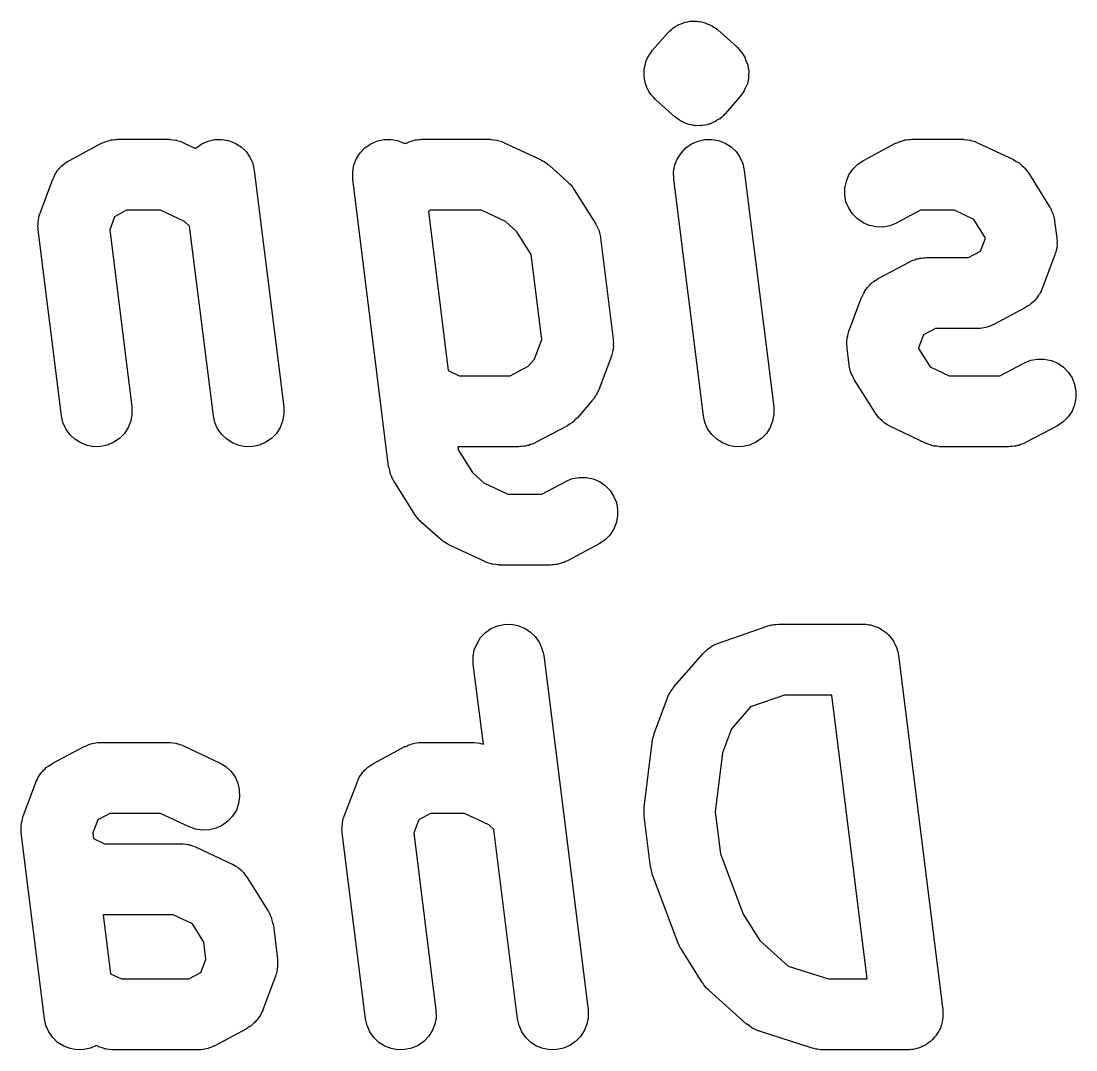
# Model space of a CAD drawing. Extents: x 137.9 to 163.7, y -135.9 to -68.2.
# Drawn here: x 150.117 to 153.09, y -95.302 to -92.403 of the extents above; entities that cross this region are included whole.
import ezdxf

# ---------------------------------------------------------------- set-up
doc = ezdxf.new("R2010")
doc.units = 0
doc.layers.add('BLACK', color=7, linetype='CONTINUOUS')

msp = doc.modelspace()

# ---------------------------------------------------------------- linework, layer by layer
at = {"layer": 'BLACK', "linetype": 'CONTINUOUS'}
for p, q in [((151.945, -92.4309), (151.95, -92.4261)), ((151.95, -92.4261), (151.952, -92.4244)), ((151.952, -92.4244), (151.954, -92.4223)), ((151.954, -92.4223), (151.96, -92.4188)), ((151.954, -92.4223), (151.954, -92.4223)), ((151.954, -92.4223), (151.954, -92.4223)), ((151.96, -92.4188), (151.966, -92.415)), ((151.966, -92.415), (151.968, -92.4138)), ((151.968, -92.4138), (151.971, -92.4122)), ((151.971, -92.4122), (151.977, -92.4099)), ((151.971, -92.4122), (151.971, -92.4122)), ((151.971, -92.4122), (151.971, -92.4122)), ((151.977, -92.4099), (151.984, -92.4072)), ((151.984, -92.4072), (151.987, -92.4066)), ((151.987, -92.4066), (151.989, -92.4055)), ((151.989, -92.4055), (151.996, -92.4045)), ((151.989, -92.4055), (151.989, -92.4055)), ((151.989, -92.4055), (151.989, -92.4055)), ((151.996, -92.4045), (152.003, -92.4031)), ((152.003, -92.4031), (152.006, -92.403)), ((152.006, -92.403), (152.009, -92.4025)), ((152.009, -92.4025), (152.009, -92.4025)), ((152.009, -92.4025), (152.009, -92.4025)), ((152.009, -92.4025), (152.015, -92.4028)), ((152.015, -92.4028), (152.022, -92.4027)), ((152.022, -92.4027), (152.025, -92.4032)), ((152.025, -92.4032), (152.028, -92.4033)), ((152.028, -92.4033), (152.028, -92.4034)), ((152.028, -92.4034), (152.028, -92.4034)), ((152.028, -92.4034), (152.035, -92.4049)), ((152.035, -92.4049), (152.041, -92.4061)), ((152.041, -92.4061), (152.044, -92.4072)), ((152.044, -92.4072), (152.047, -92.4079)), ((152.047, -92.4079), (152.047, -92.408)), ((152.047, -92.408), (152.047, -92.408)), ((152.047, -92.408), (152.053, -92.4108)), ((152.053, -92.4108), (152.059, -92.4132)), ((152.059, -92.4132), (152.062, -92.4148)), ((152.062, -92.4148), (152.065, -92.4161)), ((152.065, -92.4161), (152.065, -92.4161)), ((152.065, -92.4161), (152.065, -92.4162)), ((152.065, -92.4162), (152.07, -92.4201)), ((152.07, -92.4201), (152.076, -92.4237)), ((152.076, -92.4237), (152.078, -92.4258)), ((152.078, -92.4258), (152.081, -92.4276)), ((152.081, -92.4276), (152.081, -92.4276)), ((152.081, -92.4276), (152.081, -92.4276)), ((152.081, -92.4276), (152.134, -92.4753)), ((151.897, -92.4842), (151.939, -92.4365)), ((151.939, -92.4365), (151.94, -92.4355)), ((151.94, -92.4354), (151.945, -92.4309)), ((151.94, -92.4355), (151.94, -92.4354)), ((151.94, -92.4355), (151.94, -92.4355)), ((151.892, -92.4915), (151.897, -92.4842)), ((152.134, -92.4753), (152.135, -92.4762)), ((152.135, -92.4762), (152.141, -92.4829)), ((152.141, -92.4829), (152.147, -92.4895)), ((152.147, -92.4895), (152.148, -92.4902)), ((151.876, -92.5266), (151.878, -92.5178)), ((151.878, -92.5164), (151.882, -92.5083)), ((151.878, -92.5171), (151.878, -92.5164)), ((151.878, -92.5178), (151.878, -92.5171)), ((151.882, -92.5083), (151.886, -92.5)), ((151.886, -92.4994), (151.887, -92.4987)), ((151.886, -92.5), (151.886, -92.4994)), ((151.887, -92.4987), (151.892, -92.4915)), ((152.148, -92.4902), (152.148, -92.4907)), ((152.148, -92.4907), (152.153, -92.4985)), ((152.153, -92.4985), (152.158, -92.5061)), ((152.158, -92.5061), (152.158, -92.5068)), ((152.158, -92.5068), (152.158, -92.5075)), ((152.158, -92.5075), (152.161, -92.516)), ((152.161, -92.516), (152.165, -92.5244)), ((151.873, -92.5368), (151.874, -92.5361)), ((151.873, -92.5459), (151.873, -92.5368)), ((151.873, -92.5548), (151.873, -92.5459)), ((151.874, -92.5353), (151.876, -92.5266)), ((151.874, -92.5361), (151.874, -92.5353)), ((152.165, -92.5244), (152.165, -92.5252)), ((152.165, -92.5252), (152.165, -92.5259)), ((152.165, -92.5259), (152.166, -92.5348)), ((152.166, -92.5348), (152.168, -92.5437)), ((152.168, -92.5452), (152.167, -92.5541)), ((152.168, -92.5437), (152.168, -92.5444)), ((152.168, -92.5444), (152.168, -92.5452)), ((151.873, -92.5556), (151.873, -92.5548)), ((151.873, -92.5563), (151.873, -92.5556)), ((151.874, -92.5652), (151.873, -92.5563)), ((151.876, -92.5741), (151.874, -92.5652)), ((151.876, -92.5748), (151.876, -92.5741)), ((151.876, -92.5756), (151.876, -92.5748)), ((151.879, -92.584), (151.876, -92.5756)), ((152.165, -92.5734), (152.163, -92.5822)), ((152.167, -92.5647), (152.165, -92.5734)), ((152.167, -92.5541), (152.167, -92.5632)), ((152.167, -92.5632), (152.167, -92.5639)), ((152.167, -92.5639), (152.167, -92.5647)), ((151.882, -92.5925), (151.879, -92.584)), ((151.882, -92.5932), (151.882, -92.5925)), ((151.883, -92.5939), (151.882, -92.5932)), ((151.887, -92.6015), (151.883, -92.5939)), ((151.892, -92.6093), (151.887, -92.6015)), ((152.148, -92.6085), (152.143, -92.6159)), ((152.154, -92.6013), (152.148, -92.6085)), ((152.158, -92.5917), (152.154, -92.6)), ((152.154, -92.6), (152.154, -92.6006)), ((152.154, -92.6006), (152.154, -92.6013)), ((152.162, -92.5836), (152.158, -92.5917)), ((152.163, -92.5822), (152.162, -92.5829)), ((152.162, -92.5829), (152.162, -92.5836)), ((151.893, -92.6098), (151.892, -92.6093)), ((151.893, -92.6105), (151.893, -92.6098)), ((151.899, -92.6171), (151.893, -92.6105)), ((151.905, -92.6238), (151.899, -92.6171)), ((151.906, -92.6247), (151.905, -92.6238)), ((151.96, -92.6724), (151.906, -92.6247)), ((152.143, -92.6159), (152.101, -92.6635)), ((152.1, -92.6646), (152.096, -92.6691)), ((152.101, -92.6645), (152.1, -92.6645)), ((152.1, -92.6645), (152.1, -92.6646)), ((152.101, -92.6635), (152.101, -92.6645)), ((151.962, -92.6742), (151.96, -92.6724)), ((151.96, -92.6724), (151.96, -92.6724)), ((151.96, -92.6724), (151.96, -92.6724)), ((151.965, -92.6763), (151.962, -92.6742)), ((151.97, -92.6799), (151.965, -92.6763)), ((151.976, -92.6838), (151.97, -92.6799)), ((151.976, -92.6839), (151.976, -92.6838)), ((151.978, -92.6852), (151.976, -92.6839)), ((151.976, -92.6839), (151.976, -92.6839)), ((151.981, -92.6868), (151.978, -92.6852)), ((151.987, -92.6892), (151.981, -92.6868)), ((151.993, -92.692), (151.987, -92.6892)), ((151.993, -92.6921), (151.993, -92.692)), ((151.993, -92.692), (151.993, -92.692)), ((151.996, -92.6928), (151.993, -92.6921)), ((151.999, -92.6939), (151.996, -92.6928)), ((152.006, -92.6951), (151.999, -92.6939)), ((152.012, -92.6966), (152.006, -92.6951)), ((152.015, -92.6968), (152.012, -92.6966)), ((152.012, -92.6966), (152.012, -92.6966)), ((152.012, -92.6966), (152.012, -92.6966)), ((152.018, -92.6973), (152.015, -92.6968)), ((152.025, -92.6972), (152.018, -92.6973)), ((152.032, -92.6975), (152.025, -92.6972)), ((152.035, -92.697), (152.032, -92.6975)), ((152.032, -92.6975), (152.032, -92.6975)), ((152.032, -92.6975), (152.032, -92.6975)), ((152.038, -92.6969), (152.035, -92.697)), ((152.044, -92.6955), (152.038, -92.6969)), ((152.051, -92.6945), (152.044, -92.6955)), ((152.054, -92.6934), (152.051, -92.6945)), ((152.051, -92.6945), (152.051, -92.6945)), ((152.051, -92.6945), (152.051, -92.6945)), ((152.057, -92.6928), (152.054, -92.6934)), ((152.063, -92.6901), (152.057, -92.6928)), ((152.069, -92.6878), (152.063, -92.6901)), ((152.072, -92.6862), (152.069, -92.6878)), ((152.069, -92.6878), (152.069, -92.6878)), ((152.069, -92.6878), (152.069, -92.6878)), ((152.075, -92.685), (152.072, -92.6862)), ((152.08, -92.6812), (152.075, -92.685)), ((152.086, -92.6777), (152.08, -92.6812)), ((152.088, -92.6756), (152.086, -92.6777)), ((152.086, -92.6777), (152.086, -92.6777)), ((152.086, -92.6777), (152.086, -92.6777)), ((152.091, -92.6739), (152.088, -92.6756)), ((152.096, -92.6691), (152.091, -92.6739)), ((150.253, -92.7951), (150.342, -92.7475)), ((150.342, -92.7475), (150.343, -92.7468)), ((150.343, -92.7468), (150.347, -92.7453)), ((150.347, -92.7453), (150.351, -92.7433)), ((150.351, -92.7433), (150.356, -92.7417)), ((150.356, -92.7417), (150.362, -92.7396)), ((150.362, -92.7396), (150.366, -92.7388)), ((150.366, -92.7388), (150.37, -92.7376)), ((150.37, -92.7376), (150.375, -92.7371)), ((150.375, -92.7371), (150.381, -92.7361)), ((150.381, -92.7361), (150.385, -92.7361)), ((150.385, -92.7361), (150.389, -92.7357)), ((150.389, -92.7357), (150.532, -92.7357)), ((150.532, -92.7357), (150.534, -92.7357)), ((150.534, -92.7357), (150.535, -92.7359)), ((150.535, -92.7359), (150.537, -92.7358)), ((150.537, -92.7358), (150.545, -92.737)), ((150.545, -92.737), (150.553, -92.7379)), ((150.553, -92.7379), (150.555, -92.7384)), ((150.555, -92.7384), (150.556, -92.7387)), ((150.556, -92.7387), (150.564, -92.7414)), ((150.564, -92.7414), (150.572, -92.7438)), ((150.572, -92.7438), (150.573, -92.7446)), ((150.573, -92.7446), (150.575, -92.7452)), ((150.575, -92.7452), (150.609, -92.7612)), ((150.61, -92.7595), (150.626, -92.7484)), ((150.626, -92.7484), (150.644, -92.7406)), ((150.644, -92.7406), (150.663, -92.7364)), ((150.663, -92.7364), (150.683, -92.736)), ((150.683, -92.736), (150.702, -92.7394)), ((150.702, -92.7394), (150.72, -92.7465)), ((150.72, -92.7465), (150.737, -92.757)), ((150.737, -92.757), (150.751, -92.7705)), ((151.086, -92.7595), (151.103, -92.7484)), ((151.103, -92.7484), (151.12, -92.7406)), ((151.12, -92.7406), (151.139, -92.7364)), ((151.139, -92.7364), (151.159, -92.736)), ((151.159, -92.736), (151.178, -92.7394)), ((151.178, -92.7394), (151.196, -92.7465)), ((151.196, -92.7465), (151.199, -92.7479)), ((151.199, -92.7475), (151.201, -92.7468)), ((151.199, -92.7479), (151.199, -92.7475)), ((151.201, -92.7468), (151.205, -92.7453)), ((151.205, -92.7453), (151.208, -92.7433)), ((151.208, -92.7433), (151.214, -92.7417)), ((151.214, -92.7417), (151.219, -92.7396)), ((151.219, -92.7396), (151.223, -92.7388)), ((151.223, -92.7388), (151.227, -92.7376)), ((151.227, -92.7376), (151.232, -92.7371)), ((151.232, -92.7371), (151.238, -92.7361)), ((151.238, -92.7361), (151.242, -92.7361)), ((151.242, -92.7361), (151.246, -92.7357)), ((151.246, -92.7357), (151.437, -92.7357)), ((151.437, -92.7357), (151.438, -92.7357)), ((151.438, -92.7357), (151.44, -92.7359)), ((151.44, -92.7359), (151.442, -92.7358)), ((151.442, -92.7358), (151.45, -92.737)), ((151.45, -92.737), (151.458, -92.7379)), ((151.458, -92.7379), (151.459, -92.7384)), ((151.459, -92.7384), (151.461, -92.7387)), ((151.461, -92.7387), (151.469, -92.7414)), ((151.469, -92.7414), (151.476, -92.7438)), ((151.476, -92.7438), (151.478, -92.7446)), ((151.478, -92.7446), (151.479, -92.7452)), ((151.479, -92.7452), (151.581, -92.7929)), ((151.991, -92.7595), (152.007, -92.7484)), ((152.007, -92.7484), (152.025, -92.7406)), ((152.025, -92.7406), (152.044, -92.7364)), ((152.044, -92.7364), (152.064, -92.736)), ((152.064, -92.736), (152.083, -92.7394)), ((152.083, -92.7394), (152.101, -92.7465)), ((152.101, -92.7465), (152.118, -92.757)), ((152.118, -92.757), (152.132, -92.7705)), ((152.491, -92.7951), (152.58, -92.7475)), ((152.58, -92.7475), (152.582, -92.7468)), ((152.582, -92.7468), (152.586, -92.7453)), ((152.586, -92.7453), (152.589, -92.7433)), ((152.589, -92.7433), (152.595, -92.7417)), ((152.595, -92.7417), (152.6, -92.7396)), ((152.6, -92.7396), (152.604, -92.7388)), ((152.604, -92.7388), (152.608, -92.7376)), ((152.608, -92.7376), (152.613, -92.7371)), ((152.613, -92.7371), (152.619, -92.7361)), ((152.619, -92.7361), (152.623, -92.7361)), ((152.623, -92.7361), (152.627, -92.7357)), ((152.627, -92.7357), (152.77, -92.7357)), ((152.77, -92.7357), (152.772, -92.7357)), ((152.772, -92.7357), (152.773, -92.7359)), ((152.773, -92.7359), (152.775, -92.7358)), ((152.775, -92.7358), (152.783, -92.737)), ((152.783, -92.737), (152.791, -92.7379)), ((152.791, -92.7379), (152.793, -92.7384)), ((152.793, -92.7384), (152.794, -92.7387)), ((152.794, -92.7387), (152.802, -92.7414)), ((152.802, -92.7414), (152.81, -92.7438)), ((152.81, -92.7438), (152.811, -92.7446)), ((152.811, -92.7446), (152.813, -92.7452)), ((152.813, -92.7452), (152.914, -92.7929)), ((150.609, -92.7612), (150.61, -92.7595)), ((150.751, -92.7705), (150.762, -92.7864)), ((150.762, -92.7864), (150.77, -92.8043)), ((151.062, -92.7899), (151.073, -92.7735)), ((151.073, -92.7735), (151.086, -92.7595)), ((151.967, -92.7899), (151.978, -92.7735)), ((151.978, -92.7735), (151.991, -92.7595)), ((152.132, -92.7705), (152.143, -92.7864)), ((152.143, -92.7864), (152.151, -92.8043)), ((150.225, -92.8171), (150.228, -92.8142)), ((150.228, -92.8142), (150.232, -92.8102)), ((150.232, -92.8102), (150.237, -92.8059)), ((150.237, -92.8059), (150.24, -92.8039)), ((150.24, -92.8039), (150.243, -92.8015)), ((150.243, -92.8015), (150.248, -92.7985)), ((150.248, -92.7985), (150.253, -92.7951)), ((150.77, -92.8043), (150.774, -92.8233)), ((151.052, -92.8272), (151.055, -92.808)), ((151.055, -92.808), (151.062, -92.7899)), ((151.581, -92.7929), (151.582, -92.7935)), ((151.582, -92.7935), (151.585, -92.7955)), ((151.585, -92.7955), (151.589, -92.7971)), ((151.589, -92.7971), (151.594, -92.8006)), ((151.594, -92.8006), (151.599, -92.8037)), ((151.599, -92.8037), (151.601, -92.8063)), ((151.601, -92.8063), (151.605, -92.8086)), ((151.605, -92.8086), (151.658, -92.8562)), ((151.956, -92.8272), (151.96, -92.808)), ((151.96, -92.808), (151.967, -92.7899)), ((152.151, -92.8043), (152.155, -92.8233)), ((152.461, -92.8197), (152.475, -92.8059)), ((152.475, -92.8059), (152.491, -92.7951)), ((152.914, -92.7929), (152.915, -92.7935)), ((152.915, -92.7935), (152.922, -92.7978)), ((152.922, -92.7978), (152.93, -92.802)), ((152.93, -92.802), (152.931, -92.8029)), ((152.931, -92.8029), (152.932, -92.8037)), ((152.932, -92.8037), (152.938, -92.8094)), ((152.938, -92.8094), (152.944, -92.8149)), ((152.944, -92.8149), (152.945, -92.816)), ((152.945, -92.816), (152.946, -92.8169)), ((152.946, -92.8169), (152.951, -92.8237)), ((150.207, -92.8469), (150.21, -92.8415)), ((150.21, -92.8415), (150.212, -92.8359)), ((150.212, -92.8359), (150.214, -92.8328)), ((150.214, -92.8328), (150.216, -92.8295)), ((150.216, -92.8295), (150.219, -92.8247)), ((150.219, -92.8247), (150.223, -92.8197)), ((150.223, -92.8197), (150.225, -92.8171)), ((150.774, -92.8233), (150.858, -93.49)), ((151.052, -92.8467), (151.052, -92.8272)), ((151.052, -92.8481), (151.052, -92.8467)), ((151.957, -92.8467), (151.956, -92.8272)), ((151.957, -92.8481), (151.957, -92.8467)), ((152.155, -92.8233), (152.239, -93.49)), ((152.443, -92.8539), (152.45, -92.8359)), ((152.45, -92.8359), (152.461, -92.8197)), ((152.951, -92.8237), (152.956, -92.8303)), ((152.956, -92.8303), (153.016, -92.9256)), ((150.171, -92.9435), (150.206, -92.8482)), ((150.206, -92.8482), (150.207, -92.8469)), ((151.153, -93.6576), (151.052, -92.8481)), ((151.658, -92.8562), (151.659, -92.8571)), ((151.659, -92.8571), (151.662, -92.86)), ((151.662, -92.86), (151.665, -92.8625)), ((151.665, -92.8625), (151.668, -92.8672)), ((151.668, -92.8672), (151.672, -92.8717)), ((151.672, -92.8717), (151.674, -92.8749)), ((151.674, -92.8749), (151.676, -92.878)), ((152.04, -93.5148), (151.957, -92.8481)), ((152.439, -92.873), (152.443, -92.8539)), ((152.439, -92.8925), (152.439, -92.873)), ((151.676, -92.878), (151.736, -92.9732)), ((152.442, -92.9117), (152.439, -92.8925)), ((150.414, -92.9357), (150.38, -92.9538)), ((150.51, -92.9357), (150.414, -92.9357)), ((150.578, -92.9677), (150.51, -92.9357)), ((151.271, -92.9357), (151.265, -92.9392)), ((151.415, -92.9357), (151.271, -92.9357)), ((151.482, -92.9677), (151.415, -92.9357)), ((152.45, -92.9298), (152.442, -92.9117)), ((152.46, -92.9461), (152.45, -92.9298)), ((152.652, -92.9357), (152.585, -92.9716)), ((152.748, -92.9357), (152.652, -92.9357)), ((152.802, -92.9613), (152.748, -92.9357)), ((153.016, -92.9256), (153.016, -92.9268)), ((153.016, -92.9268), (153.017, -92.9281)), ((153.017, -92.9281), (153.018, -92.9293)), ((153.018, -92.9293), (153.021, -92.9369)), ((150.165, -92.9662), (150.166, -92.9623)), ((150.166, -92.9623), (150.167, -92.9566)), ((150.167, -92.9566), (150.168, -92.9509)), ((150.168, -92.9509), (150.17, -92.9472)), ((150.17, -92.9472), (150.171, -92.9435)), ((150.38, -92.9538), (150.367, -92.9906)), ((151.265, -92.9392), (151.321, -93.3877)), ((152.474, -92.96), (152.46, -92.9461)), ((152.49, -92.971), (152.474, -92.96)), ((152.834, -93.0129), (152.802, -92.9613)), ((153.021, -92.9369), (153.025, -92.9444)), ((153.025, -92.9444), (153.025, -92.9458)), ((153.025, -92.9458), (153.026, -92.9471)), ((153.026, -92.9471), (153.028, -92.9552)), ((153.028, -92.9552), (153.03, -92.9633)), ((153.03, -92.9633), (153.03, -92.9647)), ((153.03, -92.9647), (153.03, -92.9662)), ((150.164, -92.9818), (150.165, -92.9759)), ((150.165, -92.9857), (150.164, -92.9818)), ((150.165, -92.9701), (150.165, -92.9662)), ((150.165, -92.9759), (150.165, -92.9701)), ((150.165, -92.9896), (150.165, -92.9857)), ((150.165, -92.991), (150.165, -92.9896)), ((150.231, -93.5148), (150.165, -92.991)), ((150.367, -92.9906), (150.429, -93.49)), ((150.592, -92.9807), (150.578, -92.9677)), ((150.659, -93.5148), (150.592, -92.9807)), ((151.514, -92.9961), (151.482, -92.9677)), ((151.736, -92.9732), (151.737, -92.9744)), ((151.737, -92.9744), (151.737, -92.9757)), ((151.737, -92.9757), (151.738, -92.9769)), ((151.738, -92.9769), (151.742, -92.9845)), ((151.742, -92.9845), (151.745, -92.992)), ((151.745, -92.992), (151.746, -92.9934)), ((151.746, -92.9934), (151.746, -92.9947)), ((151.746, -92.9947), (151.748, -93.0028)), ((152.508, -92.9787), (152.49, -92.971)), ((152.527, -92.9827), (152.508, -92.9787)), ((152.547, -92.983), (152.527, -92.9827)), ((152.566, -92.9794), (152.547, -92.983)), ((152.584, -92.9722), (152.566, -92.9794)), ((152.585, -92.9716), (152.584, -92.9722)), ((153.03, -92.9662), (153.036, -93.0138)), ((151.555, -93.0605), (151.514, -92.9961)), ((151.748, -93.0028), (151.75, -93.0109)), ((151.75, -93.0109), (151.75, -93.0123)), ((151.75, -93.0123), (151.75, -93.0138)), ((151.75, -93.0138), (151.786, -93.2995)), ((152.821, -93.051), (152.835, -93.0141)), ((152.835, -93.0141), (152.834, -93.0129)), ((153.036, -93.0138), (153.036, -93.0152)), ((153.036, -93.0152), (153.036, -93.0191)), ((153.036, -93.0191), (153.037, -93.023)), ((153.037, -93.023), (153.036, -93.0288)), ((152.787, -93.069), (152.821, -93.051)), ((153.033, -93.0539), (153.032, -93.0575)), ((153.034, -93.0481), (153.033, -93.0539)), ((153.036, -93.0424), (153.034, -93.0481)), ((153.036, -93.0288), (153.037, -93.0347)), ((153.037, -93.0347), (153.036, -93.0385)), ((153.036, -93.0385), (153.036, -93.0424)), ((151.585, -93.2999), (151.555, -93.0605)), ((152.533, -93.1284), (152.622, -93.0808)), ((152.622, -93.0808), (152.623, -93.0802)), ((152.623, -93.0802), (152.627, -93.0786)), ((152.627, -93.0786), (152.631, -93.0766)), ((152.631, -93.0766), (152.636, -93.075)), ((152.636, -93.075), (152.641, -93.073)), ((152.641, -93.073), (152.646, -93.0722)), ((152.646, -93.0722), (152.65, -93.071)), ((152.65, -93.071), (152.655, -93.0704)), ((152.655, -93.0704), (152.661, -93.0694)), ((152.661, -93.0694), (152.665, -93.0695)), ((152.665, -93.0695), (152.669, -93.069)), ((152.669, -93.069), (152.787, -93.069)), ((153.031, -93.0613), (152.995, -93.1565)), ((153.032, -93.0575), (153.031, -93.0613)), ((152.508, -93.1475), (152.512, -93.1435)), ((152.512, -93.1435), (152.516, -93.1393)), ((152.516, -93.1393), (152.52, -93.1372)), ((152.52, -93.1372), (152.522, -93.1348)), ((152.522, -93.1348), (152.528, -93.1318)), ((152.528, -93.1318), (152.533, -93.1284)), ((152.489, -93.1748), (152.492, -93.1692)), ((152.492, -93.1692), (152.494, -93.1662)), ((152.494, -93.1662), (152.495, -93.1629)), ((152.495, -93.1629), (152.499, -93.1581)), ((152.499, -93.1581), (152.503, -93.153)), ((152.503, -93.153), (152.505, -93.1504)), ((152.505, -93.1504), (152.508, -93.1475)), ((152.987, -93.1719), (152.985, -93.1752)), ((152.989, -93.1689), (152.987, -93.1719)), ((152.992, -93.1633), (152.989, -93.1689)), ((152.994, -93.1578), (152.992, -93.1633)), ((152.995, -93.1565), (152.994, -93.1578)), ((152.45, -93.2768), (152.486, -93.1816)), ((152.486, -93.1816), (152.487, -93.1803)), ((152.487, -93.1803), (152.489, -93.1748)), ((152.959, -93.2033), (152.953, -93.2063)), ((152.961, -93.2009), (152.959, -93.2033)), ((152.964, -93.1988), (152.961, -93.2009)), ((152.969, -93.1945), (152.964, -93.1988)), ((152.973, -93.1906), (152.969, -93.1945)), ((152.976, -93.1877), (152.973, -93.1906)), ((152.978, -93.1851), (152.976, -93.1877)), ((152.982, -93.18), (152.978, -93.1851)), ((152.985, -93.1752), (152.982, -93.18)), ((152.948, -93.2097), (152.859, -93.2573)), ((152.953, -93.2063), (152.948, -93.2097)), ((152.85, -93.2615), (152.845, -93.2631)), ((152.854, -93.2595), (152.85, -93.2615)), ((152.858, -93.2579), (152.854, -93.2595)), ((152.859, -93.2573), (152.858, -93.2579)), ((152.445, -93.2956), (152.447, -93.29)), ((152.447, -93.29), (152.448, -93.2842)), ((152.448, -93.2842), (152.449, -93.2806)), ((152.449, -93.2806), (152.45, -93.2768)), ((152.66, -93.2871), (152.646, -93.3239)), ((152.694, -93.269), (152.66, -93.2871)), ((152.812, -93.269), (152.694, -93.269)), ((152.816, -93.2686), (152.812, -93.269)), ((152.82, -93.2687), (152.816, -93.2686)), ((152.826, -93.2677), (152.82, -93.2687)), ((152.831, -93.2671), (152.826, -93.2677)), ((152.835, -93.2659), (152.831, -93.2671)), ((152.84, -93.2651), (152.835, -93.2659)), ((152.845, -93.2631), (152.84, -93.2651)), ((151.564, -93.355), (151.585, -93.2999)), ((151.786, -93.2995), (151.786, -93.3009)), ((151.786, -93.3009), (151.786, -93.3048)), ((151.786, -93.3048), (151.787, -93.3087)), ((151.787, -93.3087), (151.786, -93.3145)), ((151.786, -93.3145), (151.787, -93.3204)), ((151.787, -93.3204), (151.786, -93.3242)), ((152.444, -93.3034), (152.445, -93.2996)), ((152.444, -93.3093), (152.444, -93.3034)), ((152.444, -93.3151), (152.444, -93.3093)), ((152.445, -93.319), (152.444, -93.3151)), ((152.445, -93.2996), (152.445, -93.2956)), ((152.445, -93.3229), (152.445, -93.319)), ((151.781, -93.347), (151.745, -93.4423)), ((151.782, -93.3432), (151.781, -93.347)), ((151.783, -93.3396), (151.782, -93.3432)), ((151.784, -93.3338), (151.783, -93.3396)), ((151.786, -93.3282), (151.784, -93.3338)), ((151.786, -93.3242), (151.786, -93.3282)), ((152.445, -93.3243), (152.445, -93.3229)), ((152.451, -93.3719), (152.445, -93.3243)), ((152.646, -93.3239), (152.646, -93.3252)), ((152.646, -93.3252), (152.679, -93.3768)), ((151.495, -93.4024), (151.546, -93.3751)), ((151.546, -93.3751), (151.564, -93.355)), ((152.451, -93.3734), (152.451, -93.3719)), ((152.451, -93.3748), (152.451, -93.3734)), ((152.453, -93.3829), (152.451, -93.3748)), ((152.679, -93.3768), (152.733, -93.4024)), ((152.876, -93.4024), (152.943, -93.3665)), ((152.943, -93.3665), (152.945, -93.3659)), ((152.945, -93.3659), (152.963, -93.3587)), ((152.963, -93.3587), (152.982, -93.3551)), ((152.982, -93.3551), (153.001, -93.3554)), ((153.001, -93.3554), (153.021, -93.3594)), ((153.021, -93.3594), (153.039, -93.3671)), ((153.039, -93.3671), (153.055, -93.3781)), ((153.055, -93.3781), (153.068, -93.392)), ((151.321, -93.3877), (151.352, -93.4024)), ((151.352, -93.4024), (151.495, -93.4024)), ((152.455, -93.391), (152.453, -93.3829)), ((152.456, -93.3923), (152.455, -93.391)), ((152.456, -93.3937), (152.456, -93.3923)), ((152.46, -93.4012), (152.456, -93.3937)), ((152.463, -93.4088), (152.46, -93.4012)), ((152.464, -93.41), (152.463, -93.4088)), ((152.464, -93.4113), (152.464, -93.41)), ((152.465, -93.4125), (152.464, -93.4113)), ((152.733, -93.4024), (152.876, -93.4024)), ((153.068, -93.392), (153.079, -93.4083)), ((153.079, -93.4083), (153.086, -93.4264)), ((152.525, -93.5078), (152.465, -93.4125)), ((153.086, -93.4264), (153.09, -93.4456)), ((151.731, -93.4669), (151.726, -93.473)), ((151.735, -93.461), (151.731, -93.4669)), ((151.736, -93.459), (151.735, -93.461)), ((151.738, -93.4571), (151.736, -93.459)), ((151.741, -93.4502), (151.738, -93.4571)), ((151.744, -93.4436), (151.741, -93.4502)), ((151.745, -93.4423), (151.744, -93.4436)), ((153.09, -93.4651), (153.086, -93.4842)), ((153.09, -93.4456), (153.09, -93.4651)), ((150.429, -93.49), (150.429, -93.4914)), ((150.429, -93.4914), (150.429, -93.5109)), ((150.858, -93.49), (150.858, -93.4914)), ((150.858, -93.4914), (150.858, -93.5109)), ((151.726, -93.473), (151.685, -93.5206)), ((152.239, -93.49), (152.239, -93.4914)), ((152.239, -93.4914), (152.239, -93.5109)), ((153.086, -93.4842), (153.079, -93.5022)), ((150.235, -93.5338), (150.231, -93.5148)), ((150.426, -93.5301), (150.419, -93.5482)), ((150.429, -93.5109), (150.426, -93.5301)), ((150.663, -93.5338), (150.659, -93.5148)), ((150.854, -93.5301), (150.847, -93.5482)), ((150.858, -93.5109), (150.854, -93.5301)), ((151.678, -93.5268), (151.673, -93.5322)), ((151.684, -93.5217), (151.678, -93.5268)), ((151.685, -93.5206), (151.684, -93.5217)), ((152.044, -93.5338), (152.04, -93.5148)), ((152.235, -93.5301), (152.228, -93.5482)), ((152.239, -93.5109), (152.235, -93.5301)), ((152.53, -93.5144), (152.525, -93.5078)), ((152.535, -93.5212), (152.53, -93.5144)), ((152.536, -93.5221), (152.535, -93.5212)), ((152.537, -93.5232), (152.536, -93.5221)), ((152.543, -93.5287), (152.537, -93.5232)), ((152.549, -93.5344), (152.543, -93.5287)), ((153.068, -93.5184), (153.054, -93.5322)), ((153.079, -93.5022), (153.068, -93.5184)), ((150.243, -93.5517), (150.235, -93.5338)), ((150.254, -93.5676), (150.243, -93.5517)), ((150.419, -93.5482), (150.408, -93.5646)), ((150.671, -93.5517), (150.663, -93.5338)), ((150.683, -93.5676), (150.671, -93.5517)), ((150.847, -93.5482), (150.837, -93.5646)), ((151.657, -93.543), (151.567, -93.5906)), ((151.663, -93.5388), (151.657, -93.543)), ((151.669, -93.5348), (151.663, -93.5388)), ((151.671, -93.5334), (151.669, -93.5348)), ((151.673, -93.5322), (151.671, -93.5334)), ((152.052, -93.5517), (152.044, -93.5338)), ((152.064, -93.5676), (152.052, -93.5517)), ((152.228, -93.5482), (152.218, -93.5646)), ((152.55, -93.5351), (152.549, -93.5344)), ((152.551, -93.5361), (152.55, -93.5351)), ((152.559, -93.5403), (152.551, -93.5361)), ((152.566, -93.5446), (152.559, -93.5403)), ((152.567, -93.5452), (152.566, -93.5446)), ((152.668, -93.5929), (152.567, -93.5452)), ((153.038, -93.543), (152.948, -93.5906)), ((153.054, -93.5322), (153.038, -93.543)), ((150.268, -93.5811), (150.254, -93.5676)), ((150.285, -93.5916), (150.268, -93.5811)), ((150.378, -93.5897), (150.361, -93.5975)), ((150.394, -93.5786), (150.378, -93.5897)), ((150.408, -93.5646), (150.394, -93.5786)), ((150.697, -93.5811), (150.683, -93.5676)), ((150.713, -93.5916), (150.697, -93.5811)), ((150.807, -93.5897), (150.789, -93.5975)), ((150.823, -93.5786), (150.807, -93.5897)), ((150.837, -93.5646), (150.823, -93.5786)), ((152.078, -93.5811), (152.064, -93.5676)), ((152.094, -93.5916), (152.078, -93.5811)), ((152.188, -93.5897), (152.17, -93.5975)), ((152.204, -93.5786), (152.188, -93.5897)), ((152.218, -93.5646), (152.204, -93.5786)), ((150.303, -93.5987), (150.285, -93.5916)), ((150.322, -93.6021), (150.303, -93.5987)), ((150.341, -93.6017), (150.322, -93.6021)), ((150.361, -93.5975), (150.341, -93.6017)), ((150.731, -93.5987), (150.713, -93.5916)), ((150.751, -93.6021), (150.731, -93.5987)), ((150.77, -93.6017), (150.751, -93.6021)), ((150.789, -93.5975), (150.77, -93.6017)), ((151.52, -93.6024), (151.348, -93.6024)), ((151.348, -93.6024), (151.349, -93.6109)), ((151.349, -93.6109), (151.389, -93.6753)), ((151.524, -93.602), (151.52, -93.6024)), ((151.529, -93.602), (151.524, -93.602)), ((151.534, -93.601), (151.529, -93.602)), ((151.54, -93.6005), (151.534, -93.601)), ((151.544, -93.5992), (151.54, -93.6005)), ((151.548, -93.5985), (151.544, -93.5992)), ((151.553, -93.5964), (151.548, -93.5985)), ((151.558, -93.5948), (151.553, -93.5964)), ((151.562, -93.5928), (151.558, -93.5948)), ((151.566, -93.5913), (151.562, -93.5928)), ((151.567, -93.5906), (151.566, -93.5913)), ((152.112, -93.5987), (152.094, -93.5916)), ((152.131, -93.6021), (152.112, -93.5987)), ((152.151, -93.6017), (152.131, -93.6021)), ((152.17, -93.5975), (152.151, -93.6017)), ((152.67, -93.5934), (152.668, -93.5929)), ((152.671, -93.5943), (152.67, -93.5934)), ((152.679, -93.5967), (152.671, -93.5943)), ((152.687, -93.5994), (152.679, -93.5967)), ((152.688, -93.5997), (152.687, -93.5994)), ((152.69, -93.6002), (152.688, -93.5997)), ((152.698, -93.6011), (152.69, -93.6002)), ((152.706, -93.6023), (152.698, -93.6011)), ((152.708, -93.6022), (152.706, -93.6023)), ((152.709, -93.6024), (152.708, -93.6022)), ((152.711, -93.6024), (152.709, -93.6024)), ((152.901, -93.6024), (152.711, -93.6024)), ((152.905, -93.602), (152.901, -93.6024)), ((152.91, -93.602), (152.905, -93.602)), ((152.915, -93.601), (152.91, -93.602)), ((152.921, -93.6005), (152.915, -93.601)), ((152.925, -93.5992), (152.921, -93.6005)), ((152.929, -93.5985), (152.925, -93.5992)), ((152.934, -93.5964), (152.929, -93.5985)), ((152.939, -93.5948), (152.934, -93.5964)), ((152.943, -93.5928), (152.939, -93.5948)), ((152.947, -93.5913), (152.943, -93.5928)), ((152.948, -93.5906), (152.947, -93.5913)), ((151.153, -93.6591), (151.153, -93.6576)), ((151.154, -93.6605), (151.153, -93.6591)), ((151.156, -93.6686), (151.154, -93.6605)), ((151.157, -93.6767), (151.156, -93.6686)), ((151.158, -93.678), (151.157, -93.6767)), ((151.158, -93.6794), (151.158, -93.678)), ((151.389, -93.6753), (151.421, -93.7038)), ((151.162, -93.6869), (151.158, -93.6794)), ((151.165, -93.6945), (151.162, -93.6869)), ((151.166, -93.6957), (151.165, -93.6945)), ((151.167, -93.697), (151.166, -93.6957)), ((151.168, -93.6982), (151.167, -93.697)), ((151.227, -93.7935), (151.168, -93.6982)), ((151.421, -93.7038), (151.489, -93.7357)), ((151.585, -93.7357), (151.652, -93.6999)), ((151.652, -93.6999), (151.653, -93.6992)), ((151.653, -93.6992), (151.671, -93.692)), ((151.671, -93.692), (151.69, -93.6885)), ((151.69, -93.6885), (151.71, -93.6887)), ((151.71, -93.6887), (151.729, -93.6927)), ((151.729, -93.6927), (151.747, -93.7004)), ((151.747, -93.7004), (151.763, -93.7114)), ((151.489, -93.7357), (151.585, -93.7357)), ((151.763, -93.7114), (151.777, -93.7253)), ((151.777, -93.7253), (151.787, -93.7417)), ((151.787, -93.7417), (151.795, -93.7597)), ((151.795, -93.7597), (151.798, -93.7789)), ((151.229, -93.7965), (151.227, -93.7935)), ((151.231, -93.7998), (151.229, -93.7965)), ((151.798, -93.7789), (151.798, -93.7984)), ((151.235, -93.8042), (151.231, -93.7998)), ((151.239, -93.8089), (151.235, -93.8042)), ((151.242, -93.8114), (151.239, -93.8089)), ((151.244, -93.8143), (151.242, -93.8114)), ((151.245, -93.8152), (151.244, -93.8143)), ((151.299, -93.8628), (151.245, -93.8152)), ((151.794, -93.8175), (151.787, -93.8355)), ((151.798, -93.7984), (151.794, -93.8175)), ((151.776, -93.8517), (151.762, -93.8655)), ((151.787, -93.8355), (151.776, -93.8517)), ((151.302, -93.8651), (151.299, -93.8628)), ((151.305, -93.8677), (151.302, -93.8651)), ((151.31, -93.8708), (151.305, -93.8677)), ((151.315, -93.8743), (151.31, -93.8708)), ((151.318, -93.8759), (151.315, -93.8743)), ((151.322, -93.878), (151.318, -93.8759)), ((151.323, -93.8786), (151.322, -93.878)), ((151.424, -93.9262), (151.323, -93.8786)), ((151.746, -93.8763), (151.657, -93.9239)), ((151.762, -93.8655), (151.746, -93.8763)), ((151.426, -93.9268), (151.424, -93.9262)), ((151.427, -93.9276), (151.426, -93.9268)), ((151.435, -93.9301), (151.427, -93.9276)), ((151.442, -93.9327), (151.435, -93.9301)), ((151.444, -93.933), (151.442, -93.9327)), ((151.446, -93.9335), (151.444, -93.933)), ((151.454, -93.9344), (151.446, -93.9335)), ((151.462, -93.9356), (151.454, -93.9344)), ((151.464, -93.9355), (151.462, -93.9356)), ((151.465, -93.9357), (151.464, -93.9355)), ((151.467, -93.9357), (151.465, -93.9357)), ((151.61, -93.9357), (151.467, -93.9357)), ((151.614, -93.9353), (151.61, -93.9357)), ((151.618, -93.9354), (151.614, -93.9353)), ((151.623, -93.9343), (151.618, -93.9354)), ((151.629, -93.9338), (151.623, -93.9343)), ((151.633, -93.9326), (151.629, -93.9338)), ((151.637, -93.9318), (151.633, -93.9326)), ((151.642, -93.9298), (151.637, -93.9318)), ((151.648, -93.9282), (151.642, -93.9298)), ((151.651, -93.9262), (151.648, -93.9282)), ((151.655, -93.9246), (151.651, -93.9262)), ((151.657, -93.9239), (151.655, -93.9246)), ((151.426, -94.1261), (151.442, -94.115)), ((151.442, -94.115), (151.46, -94.1072)), ((151.46, -94.1072), (151.479, -94.1031)), ((151.479, -94.1031), (151.498, -94.1027)), ((151.498, -94.1027), (151.517, -94.1061)), ((151.517, -94.1061), (151.536, -94.1132)), ((151.536, -94.1132), (151.552, -94.1237)), ((151.552, -94.1237), (151.566, -94.1371)), ((152.083, -94.1556), (152.22, -94.1079)), ((152.22, -94.1079), (152.221, -94.1075)), ((152.221, -94.1075), (152.227, -94.1061)), ((152.227, -94.1061), (152.233, -94.1043)), ((152.233, -94.1043), (152.236, -94.1039)), ((152.236, -94.1039), (152.24, -94.1032)), ((152.24, -94.1032), (152.246, -94.103)), ((152.246, -94.103), (152.252, -94.1024)), ((152.252, -94.1024), (152.49, -94.1024)), ((152.49, -94.1024), (152.492, -94.1024)), ((152.492, -94.1024), (152.495, -94.1027)), ((152.495, -94.1027), (152.498, -94.1027)), ((152.498, -94.1027), (152.505, -94.1038)), ((152.505, -94.1038), (152.511, -94.1046)), ((152.511, -94.1046), (152.514, -94.1055)), ((152.514, -94.1055), (152.517, -94.1061)), ((152.517, -94.1061), (152.524, -94.1085)), ((152.524, -94.1085), (152.53, -94.1105)), ((152.53, -94.1105), (152.533, -94.112)), ((152.533, -94.112), (152.536, -94.1132)), ((152.536, -94.1132), (152.541, -94.1167)), ((152.541, -94.1167), (152.547, -94.1199)), ((152.547, -94.1199), (152.549, -94.1219)), ((152.549, -94.1219), (152.552, -94.1237)), ((152.552, -94.1237), (152.557, -94.1282)), ((151.402, -94.1566), (151.412, -94.1402)), ((151.412, -94.1402), (151.426, -94.1261)), ((151.566, -94.1371), (151.577, -94.1531)), ((151.577, -94.1531), (151.585, -94.1709)), ((152.557, -94.1282), (152.562, -94.1324)), ((152.562, -94.1324), (152.564, -94.1349)), ((152.564, -94.1349), (152.566, -94.1371)), ((152.566, -94.1371), (152.57, -94.1425)), ((152.57, -94.1425), (152.574, -94.1476)), ((152.574, -94.1476), (152.576, -94.1505)), ((152.576, -94.1505), (152.577, -94.1531)), ((152.577, -94.1531), (152.58, -94.1591)), ((151.391, -94.1939), (151.394, -94.1747)), ((151.394, -94.1747), (151.402, -94.1566)), ((151.585, -94.1709), (151.59, -94.19)), ((151.957, -94.2794), (152.04, -94.1841)), ((152.04, -94.1841), (152.041, -94.1831)), ((152.041, -94.1831), (152.045, -94.1793)), ((152.045, -94.1793), (152.049, -94.1752)), ((152.049, -94.1752), (152.052, -94.1727)), ((152.052, -94.1727), (152.056, -94.1699)), ((152.056, -94.1699), (152.06, -94.167)), ((152.06, -94.167), (152.065, -94.1637)), ((152.065, -94.1637), (152.069, -94.162)), ((152.069, -94.162), (152.072, -94.1598)), ((152.072, -94.1598), (152.078, -94.1579)), ((152.078, -94.1579), (152.083, -94.1556)), ((152.58, -94.1591), (152.583, -94.1649)), ((152.583, -94.1649), (152.584, -94.168)), ((152.584, -94.168), (152.585, -94.1709)), ((152.585, -94.1709), (152.587, -94.1773)), ((152.587, -94.1773), (152.589, -94.1836)), ((152.589, -94.1836), (152.589, -94.1868)), ((151.391, -94.2134), (151.391, -94.1939)), ((151.391, -94.2148), (151.391, -94.2134)), ((151.59, -94.19), (151.715, -95.19)), ((152.589, -94.1868), (152.59, -94.19)), ((152.59, -94.19), (152.715, -95.19)), ((151.42, -94.4408), (151.391, -94.2148)), ((151.939, -94.3088), (151.942, -94.3021)), ((151.942, -94.3021), (151.946, -94.2953)), ((151.946, -94.2953), (151.947, -94.2934)), ((151.947, -94.2934), (151.948, -94.2914)), ((151.948, -94.2914), (151.953, -94.2855)), ((151.953, -94.2855), (151.957, -94.2794)), ((152.269, -94.3024), (152.173, -94.3358)), ((152.402, -94.3024), (152.269, -94.3024)), ((152.502, -95.1024), (152.402, -94.3024)), ((151.903, -94.4054), (151.939, -94.3101)), ((151.939, -94.3101), (151.939, -94.3088)), ((152.173, -94.3358), (152.119, -94.3974)), ((151.898, -94.4242), (151.9, -94.416)), ((151.9, -94.416), (151.902, -94.4077)), ((151.902, -94.4066), (151.903, -94.4054)), ((151.902, -94.4077), (151.902, -94.4066)), ((152.119, -94.3974), (152.094, -94.4646)), ((150.205, -94.4951), (150.295, -94.4475)), ((150.295, -94.4475), (150.296, -94.4468)), ((150.296, -94.4468), (150.3, -94.4453)), ((150.3, -94.4453), (150.304, -94.4433)), ((150.304, -94.4433), (150.309, -94.4417)), ((150.309, -94.4417), (150.314, -94.4396)), ((150.314, -94.4396), (150.318, -94.4388)), ((150.318, -94.4388), (150.322, -94.4376)), ((150.322, -94.4376), (150.328, -94.4371)), ((150.328, -94.4371), (150.333, -94.4361)), ((150.333, -94.4361), (150.337, -94.4361)), ((150.337, -94.4361), (150.342, -94.4357)), ((150.342, -94.4357), (150.532, -94.4357)), ((150.532, -94.4357), (150.534, -94.4357)), ((150.534, -94.4357), (150.535, -94.4359)), ((150.535, -94.4359), (150.537, -94.4358)), ((150.537, -94.4358), (150.545, -94.437)), ((150.545, -94.437), (150.553, -94.4379)), ((150.553, -94.4379), (150.555, -94.4384)), ((150.555, -94.4384), (150.556, -94.4387)), ((150.556, -94.4387), (150.564, -94.4414)), ((150.564, -94.4414), (150.572, -94.4438)), ((150.572, -94.4438), (150.573, -94.4446)), ((150.573, -94.4446), (150.575, -94.4452)), ((150.575, -94.4452), (150.676, -94.4929)), ((151.11, -94.4951), (151.199, -94.4475)), ((151.199, -94.4475), (151.201, -94.4468)), ((151.201, -94.4468), (151.205, -94.4453)), ((151.205, -94.4453), (151.208, -94.4433)), ((151.208, -94.4433), (151.214, -94.4417)), ((151.214, -94.4417), (151.219, -94.4396)), ((151.219, -94.4396), (151.223, -94.4388)), ((151.223, -94.4388), (151.227, -94.4376)), ((151.227, -94.4376), (151.232, -94.4371)), ((151.232, -94.4371), (151.238, -94.4361)), ((151.238, -94.4361), (151.242, -94.4361)), ((151.242, -94.4361), (151.246, -94.4357)), ((151.246, -94.4357), (151.389, -94.4357)), ((151.389, -94.4357), (151.391, -94.4357)), ((151.391, -94.4357), (151.392, -94.4359)), ((151.392, -94.4359), (151.394, -94.4358)), ((151.394, -94.4358), (151.402, -94.437)), ((151.402, -94.437), (151.41, -94.4379)), ((151.41, -94.4379), (151.412, -94.4384)), ((151.412, -94.4384), (151.413, -94.4387)), ((151.413, -94.4387), (151.42, -94.4408)), ((151.873, -94.6185), (151.897, -94.4281)), ((151.897, -94.4267), (151.898, -94.4255)), ((151.897, -94.4281), (151.897, -94.4267)), ((151.898, -94.4255), (151.898, -94.4242)), ((152.094, -94.4646), (152.073, -94.631)), ((150.18, -94.5142), (150.185, -94.5102)), ((150.185, -94.5102), (150.189, -94.5059)), ((150.189, -94.5059), (150.192, -94.5039)), ((150.192, -94.5039), (150.195, -94.5015)), ((150.195, -94.5015), (150.2, -94.4985)), ((150.2, -94.4985), (150.205, -94.4951)), ((150.676, -94.4929), (150.677, -94.4935)), ((150.677, -94.4935), (150.694, -94.5037)), ((150.694, -94.5037), (150.708, -94.5169)), ((151.085, -94.5142), (151.09, -94.5102)), ((151.09, -94.5102), (151.094, -94.5059)), ((151.094, -94.5059), (151.097, -94.5039)), ((151.097, -94.5039), (151.1, -94.5015)), ((151.1, -94.5015), (151.105, -94.4985)), ((151.105, -94.4985), (151.11, -94.4951)), ((150.162, -94.5415), (150.164, -94.5359)), ((150.164, -94.5359), (150.166, -94.5328)), ((150.166, -94.5328), (150.168, -94.5295)), ((150.168, -94.5295), (150.172, -94.5247)), ((150.172, -94.5247), (150.175, -94.5197)), ((150.175, -94.5197), (150.178, -94.5171)), ((150.178, -94.5171), (150.18, -94.5142)), ((150.708, -94.5169), (150.72, -94.5327)), ((150.72, -94.5327), (150.728, -94.5504)), ((151.067, -94.5415), (151.069, -94.5359)), ((151.069, -94.5359), (151.071, -94.5328)), ((151.071, -94.5328), (151.073, -94.5295)), ((151.073, -94.5295), (151.077, -94.5247)), ((151.077, -94.5247), (151.08, -94.5197)), ((151.08, -94.5197), (151.083, -94.5171)), ((151.083, -94.5171), (151.085, -94.5142)), ((150.123, -94.6435), (150.159, -94.5482)), ((150.159, -94.5469), (150.162, -94.5415)), ((150.159, -94.5482), (150.159, -94.5469)), ((150.728, -94.5504), (150.732, -94.5694)), ((150.732, -94.5694), (150.733, -94.5889)), ((151.028, -94.6435), (151.064, -94.5482)), ((151.064, -94.5469), (151.067, -94.5415)), ((151.064, -94.5482), (151.064, -94.5469)), ((150.733, -94.5889), (150.73, -94.6082)), ((150.724, -94.6265), (150.713, -94.6432)), ((150.73, -94.6082), (150.724, -94.6265)), ((151.873, -94.6205), (151.873, -94.6185)), ((151.873, -94.6225), (151.873, -94.6205)), ((151.873, -94.6302), (151.873, -94.6225)), ((151.873, -94.6381), (151.873, -94.6302)), ((150.118, -94.6623), (150.12, -94.6566)), ((150.12, -94.6566), (150.121, -94.6509)), ((150.121, -94.6509), (150.122, -94.6472)), ((150.122, -94.6472), (150.123, -94.6435)), ((150.333, -94.6538), (150.319, -94.6906)), ((150.367, -94.6357), (150.333, -94.6538)), ((150.51, -94.6357), (150.367, -94.6357)), ((150.591, -94.6738), (150.51, -94.6357)), ((150.7, -94.6576), (150.685, -94.6692)), ((150.713, -94.6432), (150.7, -94.6576)), ((151.023, -94.6623), (151.024, -94.6566)), ((151.024, -94.6566), (151.025, -94.6509)), ((151.025, -94.6509), (151.027, -94.6472)), ((151.027, -94.6472), (151.028, -94.6435)), ((151.238, -94.6538), (151.224, -94.6906)), ((151.271, -94.6357), (151.238, -94.6538)), ((151.367, -94.6357), (151.271, -94.6357)), ((151.435, -94.6677), (151.367, -94.6357)), ((151.873, -94.64), (151.873, -94.6381)), ((151.873, -94.642), (151.873, -94.64)), ((151.873, -94.6434), (151.873, -94.642)), ((151.891, -94.7862), (151.873, -94.6434)), ((152.073, -94.631), (152.088, -94.7497)), ((150.117, -94.6701), (150.118, -94.6662)), ((150.117, -94.6759), (150.117, -94.6701)), ((150.117, -94.6818), (150.117, -94.6759)), ((150.117, -94.6857), (150.117, -94.6818)), ((150.117, -94.6896), (150.117, -94.6857)), ((150.117, -94.691), (150.117, -94.6896)), ((150.118, -94.6662), (150.118, -94.6623)), ((150.609, -94.6804), (150.591, -94.6738)), ((150.628, -94.6832), (150.609, -94.6804)), ((150.648, -94.6823), (150.628, -94.6832)), ((150.667, -94.6775), (150.648, -94.6823)), ((150.685, -94.6692), (150.667, -94.6775)), ((151.021, -94.6818), (151.022, -94.6759)), ((151.022, -94.6857), (151.021, -94.6818)), ((151.022, -94.6701), (151.023, -94.6662)), ((151.022, -94.6759), (151.022, -94.6701)), ((151.022, -94.6896), (151.022, -94.6857)), ((151.022, -94.691), (151.022, -94.6896)), ((151.023, -94.6662), (151.023, -94.6623)), ((151.449, -94.6807), (151.435, -94.6677)), ((151.516, -95.2148), (151.449, -94.6807)), ((150.183, -95.2148), (150.117, -94.691)), ((150.319, -94.6906), (150.321, -94.7068)), ((150.321, -94.7068), (150.352, -94.7214)), ((151.088, -95.2148), (151.022, -94.691)), ((151.224, -94.6906), (151.286, -95.19)), ((150.352, -94.7214), (150.568, -94.7214)), ((150.568, -94.7214), (150.569, -94.7214)), ((150.569, -94.7214), (150.571, -94.7216)), ((150.571, -94.7216), (150.573, -94.7215)), ((150.573, -94.7215), (150.581, -94.7227)), ((150.581, -94.7227), (150.589, -94.7236)), ((150.589, -94.7236), (150.59, -94.7241)), ((150.59, -94.7241), (150.592, -94.7244)), ((150.592, -94.7244), (150.6, -94.7271)), ((150.6, -94.7271), (150.607, -94.7295)), ((150.607, -94.7295), (150.609, -94.7304)), ((150.609, -94.7304), (150.61, -94.7309)), ((150.61, -94.7309), (150.712, -94.7786)), ((150.712, -94.7786), (150.713, -94.7792)), ((150.713, -94.7792), (150.72, -94.7835)), ((152.088, -94.7497), (152.152, -94.9198)), ((150.72, -94.7835), (150.727, -94.7877)), ((150.727, -94.7877), (150.728, -94.7887)), ((150.728, -94.7887), (150.73, -94.7894)), ((150.73, -94.7894), (150.736, -94.7951)), ((150.736, -94.7951), (150.742, -94.8006)), ((150.742, -94.8006), (150.743, -94.8017)), ((150.743, -94.8017), (150.744, -94.8027)), ((150.744, -94.8027), (150.749, -94.8094)), ((151.892, -94.7874), (151.891, -94.7862)), ((151.892, -94.7887), (151.892, -94.7874)), ((151.894, -94.7969), (151.892, -94.7887)), ((151.896, -94.8053), (151.894, -94.7969)), ((151.896, -94.8064), (151.896, -94.8053)), ((151.896, -94.8076), (151.896, -94.8064)), ((151.897, -94.8089), (151.896, -94.8076)), ((151.968, -94.9994), (151.897, -94.8089)), ((150.749, -94.8094), (150.754, -94.816)), ((150.754, -94.816), (150.813, -94.9113)), ((150.348, -94.9214), (150.369, -95.0877)), ((150.546, -94.9214), (150.348, -94.9214)), ((150.6, -94.947), (150.546, -94.9214)), ((150.813, -94.9113), (150.814, -94.9125)), ((150.814, -94.9125), (150.815, -94.9138)), ((150.815, -94.9138), (150.816, -94.915)), ((150.816, -94.915), (150.819, -94.9226)), ((150.819, -94.9226), (150.823, -94.9301)), ((152.152, -94.9198), (152.199, -94.9943)), ((150.632, -94.9986), (150.6, -94.947)), ((150.823, -94.9301), (150.823, -94.9315)), ((150.823, -94.9315), (150.823, -94.9328)), ((150.823, -94.9328), (150.825, -94.9409)), ((150.825, -94.9409), (150.827, -94.949)), ((150.827, -94.949), (150.827, -94.9504)), ((150.827, -94.9504), (150.828, -94.9519)), ((150.828, -94.9519), (150.84, -95.0471)), ((150.638, -95.0475), (150.632, -94.9986)), ((151.972, -95.0077), (151.968, -94.9994)), ((151.976, -95.0161), (151.972, -95.0077)), ((151.977, -95.0169), (151.976, -95.0161)), ((151.977, -95.0173), (151.977, -95.0169)), ((151.977, -95.0169), (151.977, -95.0169)), ((151.977, -95.0169), (151.977, -95.0169)), ((152.199, -94.9943), (152.279, -95.066)), ((152.037, -95.1125), (151.977, -95.0173)), ((150.624, -95.0843), (150.638, -95.0475)), ((150.839, -95.0758), (150.838, -95.0814)), ((150.84, -95.068), (150.839, -95.0719)), ((150.839, -95.0719), (150.839, -95.0758)), ((150.84, -95.0471), (150.84, -95.0485)), ((150.84, -95.0485), (150.84, -95.0524)), ((150.84, -95.0524), (150.84, -95.0563)), ((150.84, -95.0563), (150.84, -95.0622)), ((150.84, -95.0622), (150.84, -95.068)), ((152.279, -95.066), (152.393, -95.1024)), ((150.369, -95.0877), (150.4, -95.1024)), ((150.4, -95.1024), (150.59, -95.1024)), ((150.59, -95.1024), (150.624, -95.0843)), ((150.834, -95.0946), (150.798, -95.1899)), ((150.835, -95.0909), (150.834, -95.0946)), ((150.837, -95.0872), (150.835, -95.0909)), ((150.838, -95.0814), (150.837, -95.0872)), ((152.393, -95.1024), (152.502, -95.1024)), ((152.039, -95.1155), (152.037, -95.1125)), ((152.041, -95.1188), (152.039, -95.1155)), ((152.045, -95.1233), (152.041, -95.1188)), ((152.049, -95.128), (152.045, -95.1233)), ((152.051, -95.1305), (152.049, -95.128)), ((152.054, -95.1333), (152.051, -95.1305)), ((152.055, -95.1343), (152.054, -95.1333)), ((152.162, -95.2295), (152.055, -95.1343)), ((150.798, -95.1912), (150.795, -95.1966)), ((150.798, -95.1899), (150.798, -95.1912)), ((151.286, -95.19), (151.286, -95.1914)), ((151.286, -95.1914), (151.287, -95.2109)), ((151.715, -95.19), (151.715, -95.1914)), ((151.715, -95.1914), (151.715, -95.2109)), ((152.715, -95.19), (152.715, -95.1914)), ((152.715, -95.1914), (152.715, -95.1972)), ((150.187, -95.2338), (150.183, -95.2148)), ((150.777, -95.2239), (150.772, -95.2279)), ((150.779, -95.221), (150.777, -95.2239)), ((150.782, -95.2184), (150.779, -95.221)), ((150.785, -95.2134), (150.782, -95.2184)), ((150.789, -95.2086), (150.785, -95.2134)), ((150.791, -95.2053), (150.789, -95.2086)), ((150.793, -95.2022), (150.791, -95.2053)), ((150.795, -95.1966), (150.793, -95.2022)), ((151.092, -95.2338), (151.088, -95.2148)), ((151.287, -95.2109), (151.283, -95.2301)), ((151.521, -95.2338), (151.516, -95.2148)), ((151.715, -95.2109), (151.712, -95.2301)), ((152.713, -95.2225), (152.712, -95.2262)), ((152.714, -95.2166), (152.713, -95.2225)), ((152.715, -95.2109), (152.714, -95.2166)), ((152.715, -95.1972), (152.715, -95.2031)), ((152.715, -95.2031), (152.715, -95.207)), ((152.715, -95.207), (152.715, -95.2109)), ((150.195, -95.2517), (150.187, -95.2338)), ((150.206, -95.2676), (150.195, -95.2517)), ((150.752, -95.243), (150.663, -95.2906)), ((150.757, -95.2396), (150.752, -95.243)), ((150.762, -95.2366), (150.757, -95.2396)), ((150.765, -95.2342), (150.762, -95.2366)), ((150.768, -95.2322), (150.765, -95.2342)), ((150.772, -95.2279), (150.768, -95.2322)), ((151.1, -95.2517), (151.092, -95.2338)), ((151.111, -95.2676), (151.1, -95.2517)), ((151.276, -95.2482), (151.265, -95.2646)), ((151.283, -95.2301), (151.276, -95.2482)), ((151.528, -95.2517), (151.521, -95.2338)), ((151.54, -95.2676), (151.528, -95.2517)), ((151.704, -95.2482), (151.694, -95.2646)), ((151.712, -95.2301), (151.704, -95.2482)), ((152.163, -95.2299), (152.162, -95.2295)), ((152.163, -95.2303), (152.163, -95.2299)), ((152.171, -95.2356), (152.163, -95.2303)), ((152.178, -95.241), (152.171, -95.2356)), ((152.178, -95.2412), (152.178, -95.241)), ((152.179, -95.2416), (152.178, -95.2412)), ((152.187, -95.2453), (152.179, -95.2416)), ((152.196, -95.2492), (152.187, -95.2453)), ((152.196, -95.2493), (152.196, -95.2492)), ((152.197, -95.2496), (152.196, -95.2493)), ((152.198, -95.25), (152.197, -95.2496)), ((152.347, -95.2976), (152.198, -95.25)), ((152.701, -95.2531), (152.698, -95.2583)), ((152.704, -95.2482), (152.701, -95.2531)), ((152.706, -95.2446), (152.704, -95.2482)), ((152.708, -95.2411), (152.706, -95.2446)), ((152.709, -95.2355), (152.708, -95.2411)), ((152.712, -95.2301), (152.709, -95.2355)), ((152.712, -95.2262), (152.712, -95.2301)), ((150.22, -95.2811), (150.206, -95.2676)), ((150.237, -95.2916), (150.22, -95.2811)), ((151.125, -95.2811), (151.111, -95.2676)), ((151.142, -95.2916), (151.125, -95.2811)), ((151.252, -95.2786), (151.236, -95.2897)), ((151.265, -95.2646), (151.252, -95.2786)), ((151.554, -95.2811), (151.54, -95.2676)), ((151.57, -95.2916), (151.554, -95.2811)), ((151.68, -95.2786), (151.664, -95.2897)), ((151.694, -95.2646), (151.68, -95.2786)), ((152.675, -95.282), (152.671, -95.2857)), ((152.68, -95.2786), (152.675, -95.282)), ((152.683, -95.2758), (152.68, -95.2786)), ((152.686, -95.2733), (152.683, -95.2758)), ((152.69, -95.2688), (152.686, -95.2733)), ((152.694, -95.2646), (152.69, -95.2688)), ((152.696, -95.2613), (152.694, -95.2646)), ((152.698, -95.2583), (152.696, -95.2613)), ((150.255, -95.2987), (150.237, -95.2916)), ((150.274, -95.3021), (150.255, -95.2987)), ((150.294, -95.3017), (150.274, -95.3021)), ((150.313, -95.2975), (150.294, -95.3017)), ((150.329, -95.2903), (150.313, -95.2975)), ((150.335, -95.2929), (150.329, -95.2903)), ((150.336, -95.2934), (150.335, -95.2929)), ((150.338, -95.2943), (150.336, -95.2934)), ((150.346, -95.2967), (150.338, -95.2943)), ((150.353, -95.2994), (150.346, -95.2967)), ((150.355, -95.2997), (150.353, -95.2994)), ((150.357, -95.3002), (150.355, -95.2997)), ((150.365, -95.3011), (150.357, -95.3002)), ((150.372, -95.3023), (150.365, -95.3011)), ((150.374, -95.3022), (150.372, -95.3023)), ((150.376, -95.3024), (150.374, -95.3022)), ((150.377, -95.3024), (150.376, -95.3024)), ((150.615, -95.3024), (150.377, -95.3024)), ((150.62, -95.302), (150.615, -95.3024)), ((150.624, -95.302), (150.62, -95.302)), ((150.629, -95.301), (150.624, -95.302)), ((150.635, -95.3005), (150.629, -95.301)), ((150.639, -95.2992), (150.635, -95.3005)), ((150.643, -95.2985), (150.639, -95.2992)), ((150.648, -95.2964), (150.643, -95.2985)), ((150.654, -95.2948), (150.648, -95.2964)), ((150.657, -95.2928), (150.654, -95.2948)), ((150.661, -95.2913), (150.657, -95.2928)), ((150.663, -95.2906), (150.661, -95.2913)), ((151.16, -95.2987), (151.142, -95.2916)), ((151.179, -95.3021), (151.16, -95.2987)), ((151.199, -95.3017), (151.179, -95.3021)), ((151.218, -95.2975), (151.199, -95.3017)), ((151.236, -95.2897), (151.218, -95.2975)), ((151.588, -95.2987), (151.57, -95.2916)), ((151.608, -95.3021), (151.588, -95.2987)), ((151.627, -95.3017), (151.608, -95.3021)), ((151.646, -95.2975), (151.627, -95.3017)), ((151.664, -95.2897), (151.646, -95.2975)), ((152.352, -95.2987), (152.347, -95.2976)), ((152.357, -95.3002), (152.352, -95.2987)), ((152.361, -95.3007), (152.357, -95.3002)), ((152.366, -95.3017), (152.361, -95.3007)), ((152.371, -95.3018), (152.366, -95.3017)), ((152.376, -95.3024), (152.371, -95.3018)), ((152.377, -95.3024), (152.376, -95.3024)), ((152.615, -95.3024), (152.377, -95.3024)), ((152.621, -95.3018), (152.615, -95.3024)), ((152.627, -95.3017), (152.621, -95.3018)), ((152.631, -95.3009), (152.627, -95.3017)), ((152.635, -95.3005), (152.631, -95.3009)), ((152.641, -95.2988), (152.635, -95.3005)), ((152.646, -95.2975), (152.641, -95.2988)), ((152.65, -95.296), (152.646, -95.2975)), ((152.654, -95.2948), (152.65, -95.296)), ((152.659, -95.2921), (152.654, -95.2948)), ((152.664, -95.2897), (152.659, -95.2921)), ((152.667, -95.2875), (152.664, -95.2897)), ((152.671, -95.2857), (152.667, -95.2875))]:
    msp.add_line(p, q, dxfattribs=at)

doc.saveas('drawing.dxf')
